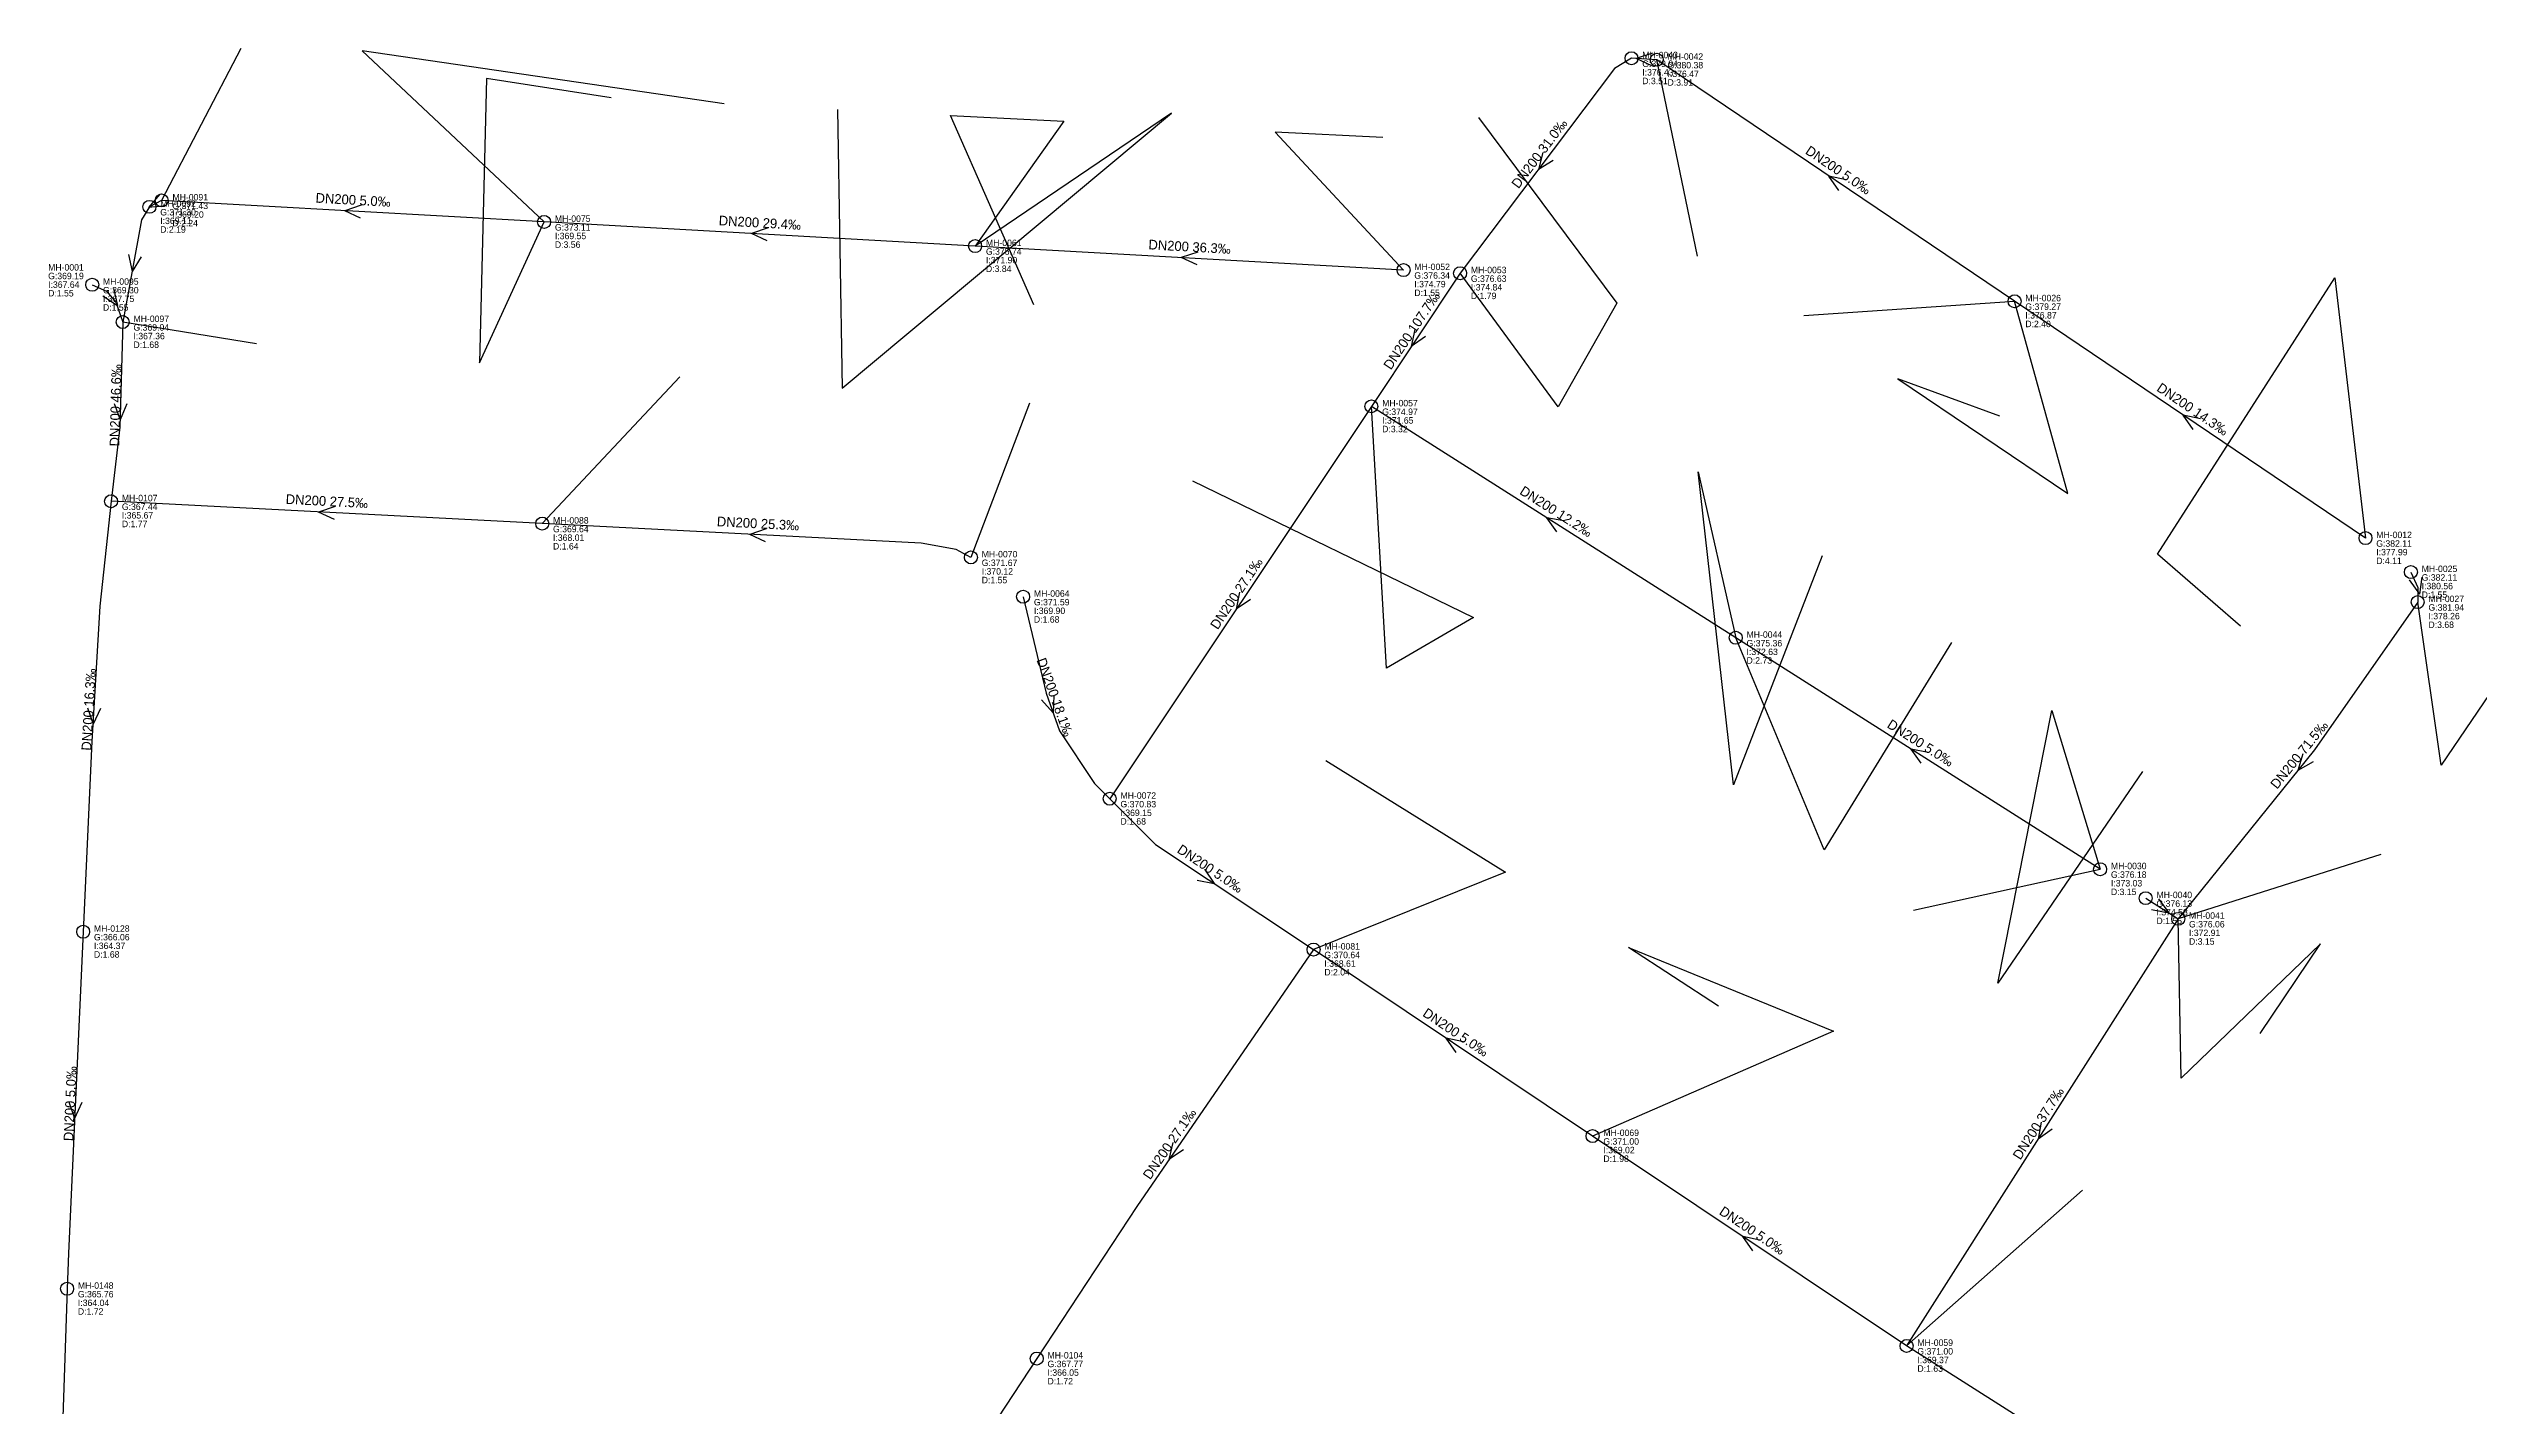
# Model space of a CAD drawing. Header units: metres. Extents: x 449900 to 451990, y 2566732 to 2570847.
# Drawn here: x 450771.7 to 451222.2, y 2570323.8 to 2570575.5 of the extents above; entities that cross this region are included whole.
import ezdxf
from ezdxf.enums import TextEntityAlignment as Align

# ---------------------------------------------------------------- set-up
doc = ezdxf.new("R2010")
doc.units = ezdxf.units.M
for name, color, linetype in [('SEW-LABEL', 2, 'Continuous'), ('SEW-MH', 7, 'Continuous'), ('SEW-MH-LABEL', 8, 'Continuous'), ('SEW-PIPE-DN200', 3, 'Continuous'), ('SEW-RIDER', 8, 'Continuous')]:
    doc.layers.add(name, color=color, linetype=linetype)

msp = doc.modelspace()

# ---------------------------------------------------------------- linework, layer by layer
at = {"layer": 'SEW-LABEL'}
for p, q in [((451068.95, 2570574.66), (451065.88, 2570573.64)), ((451068.81, 2570572.26), (451065.88, 2570573.64)), ((451048.63, 2570556.21), (451047.78, 2570553.1)), ((451050.55, 2570554.77), (451047.78, 2570553.1)), ((450792.33, 2570548.49), (450790.22, 2570546.04)), ((451103.44, 2570549.19), (451101.63, 2570551.86)), ((451104.79, 2570551.18), (451101.63, 2570551.86)), ((450793.43, 2570546.36), (450790.22, 2570546.04)), ((450829.68, 2570546.45), (450826.62, 2570545.42)), ((450829.54, 2570544.06), (450826.62, 2570545.42)), ((450905.05, 2570542.23), (450901.99, 2570541.2)), ((450904.91, 2570539.83), (450901.99, 2570541.2)), ((450786.55, 2570537.34), (450787.19, 2570534.18)), ((450788.91, 2570536.91), (450787.19, 2570534.18)), ((450984.67, 2570537.76), (450981.61, 2570536.73)), ((450984.54, 2570535.37), (450981.61, 2570536.73)), ((450781.79, 2570529.64), (450784.5, 2570527.88)), ((450783.75, 2570531.03), (450784.5, 2570527.88)), ((451024.89, 2570523.41), (451024.23, 2570520.25)), ((451026.89, 2570522.08), (451024.23, 2570520.25)), ((450783.86, 2570509.66), (450784.98, 2570506.63)), ((450786.26, 2570509.6), (450784.98, 2570506.63)), ((451169.1, 2570504.85), (451167.29, 2570507.52)), ((451170.45, 2570506.84), (451167.29, 2570507.52)), ((450824.81, 2570490.61), (450821.75, 2570489.57)), ((450824.69, 2570488.21), (450821.75, 2570489.57)), ((450904.7, 2570486.47), (450901.65, 2570485.43)), ((450904.58, 2570484.07), (450901.65, 2570485.43)), ((451051.22, 2570485.89), (451049.33, 2570488.51)), ((451052.51, 2570487.92), (451049.33, 2570488.51)), ((451209.17, 2570476.97), (451211.03, 2570474.32)), ((451211.51, 2570477.51), (451211.03, 2570474.32)), ((450992.42, 2570474.7), (450991.76, 2570471.54)), ((450994.42, 2570473.37), (450991.76, 2570471.54)), ((450778.94, 2570453.27), (450779.96, 2570450.21)), ((450781.33, 2570453.13), (450779.96, 2570450.21)), ((450955.73, 2570454.75), (450957.87, 2570452.34)), ((450957.98, 2570455.57), (450957.87, 2570452.34)), ((451118.74, 2570442.98), (451116.85, 2570445.61)), ((451120.03, 2570445.01), (451116.85, 2570445.61)), ((451189.47, 2570444.73), (451188.52, 2570441.64)), ((451191.34, 2570443.23), (451188.52, 2570441.64)), ((450985.9, 2570423.34), (450987.73, 2570420.68)), ((450984.57, 2570421.34), (450987.73, 2570420.68)), ((451162.71, 2570417.88), (451164.6, 2570415.26)), ((451161.42, 2570415.86), (451164.6, 2570415.26)), ((451032.56, 2570389.34), (451030.73, 2570392)), ((451033.89, 2570391.33), (451030.73, 2570392)), ((450775.48, 2570380.21), (450776.54, 2570377.16)), ((450777.88, 2570380.1), (450776.54, 2570377.16)), ((451140.98, 2570376.47), (451140.38, 2570373.29)), ((450980.04, 2570372.66), (450979.33, 2570369.51)), ((451143, 2570375.18), (451140.38, 2570373.29)), ((450982.02, 2570371.3), (450979.33, 2570369.51)), ((451087.5, 2570352.59), (451085.68, 2570355.26)), ((451088.84, 2570354.59), (451085.68, 2570355.26))]:
    msp.add_line(p, q, dxfattribs=at)
at = {"layer": 'SEW-MH'}
for centre in [(451065.04, 2570573.69), (451069.72, 2570573.41), (450792.68, 2570547.33), (450790.42, 2570546.15), (450863.55, 2570543.35), (450943.42, 2570538.87), (451022.8, 2570534.42), (451033.28, 2570533.84), (450779.81, 2570531.7), (451136.02, 2570528.64), (450785.46, 2570524.79), (451016.84, 2570509.16), (450783.31, 2570491.56), (450863.2, 2570487.42), (451201.05, 2570484.73), (450942.64, 2570481.16), (451209.46, 2570478.44), (450952.31, 2570473.86), (451210.72, 2570472.87), (451084.36, 2570466.25), (450968.35, 2570436.41), (451151.88, 2570423.35), (451160.32, 2570417.98), (450778.14, 2570411.75), (451166.35, 2570414.15), (451006.13, 2570408.45), (451057.83, 2570373.88), (450775.16, 2570345.56), (451116.02, 2570334.97), (450954.83, 2570332.63)]:
    msp.add_circle(centre, 1.2, dxfattribs=at)
at = {"layer": 'SEW-PIPE-DN200'}
for points in [[(451065.04, 2570573.69), (451061.89, 2570571.82), (451033.28, 2570533.84)], [(451069.72, 2570573.41), (451065.04, 2570573.69), (451065.04, 2570573.69)], [(451136.02, 2570528.64), (451069.72, 2570573.41), (451069.72, 2570573.41)], [(450790.42, 2570546.15), (450788.95, 2570543.74), (450785.46, 2570524.79), (450785.46, 2570524.79)], [(450792.68, 2570547.33), (450790.42, 2570546.15), (450790.42, 2570546.15)], [(450863.55, 2570543.35), (450792.68, 2570547.33)], [(450943.42, 2570538.87), (450863.55, 2570543.35)], [(451022.8, 2570534.42), (450943.42, 2570538.87)], [(450779.81, 2570531.7), (450782.47, 2570530.49), (450784.17, 2570528.49), (450785.46, 2570524.79)], [(451033.28, 2570533.84), (451016.84, 2570509.16)], [(451201.05, 2570484.73), (451136.02, 2570528.64)], [(450785.46, 2570524.79), (450784.95, 2570505.32), (450783.31, 2570491.56)], [(451016.84, 2570509.16), (450968.35, 2570436.41)], [(451084.36, 2570466.25), (451016.84, 2570509.16)], [(450783.31, 2570491.56), (450781.25, 2570472.11), (450779.77, 2570447.01), (450778.14, 2570411.75)], [(450863.2, 2570487.42), (450783.31, 2570491.56)], [(450942.64, 2570481.16), (450939.91, 2570482.59), (450933.43, 2570483.78), (450863.2, 2570487.42)], [(451209.46, 2570478.44), (451210.77, 2570475.58), (451210.72, 2570472.87), (451210.72, 2570472.87)], [(450952.31, 2570473.86), (450956.55, 2570456.01), (450959.07, 2570449), (450965.51, 2570439.24), (450968.35, 2570436.41)], [(451210.72, 2570472.87), (451191.61, 2570445.47), (451166.35, 2570414.15), (451166.35, 2570414.15)], [(451151.88, 2570423.35), (451084.36, 2570466.25)], [(450968.35, 2570436.41), (450976.83, 2570427.93), (451006.13, 2570408.45)], [(451160.32, 2570417.98), (451166.35, 2570414.15)], [(451166.35, 2570414.15), (451116.02, 2570334.97)], [(450778.14, 2570411.75), (450775.39, 2570352.15), (450775.16, 2570345.56)], [(451006.13, 2570408.45), (450973.36, 2570360.84), (450954.83, 2570332.63)], [(451057.83, 2570373.88), (451006.13, 2570408.45)], [(451116.02, 2570334.97), (451057.83, 2570373.88)], [(450775.16, 2570345.56), (450773.97, 2570310.74), (450773.79, 2570275.58)], [(450954.83, 2570332.63), (450905.43, 2570257.4)], [(451176.48, 2570297.29), (451168.7, 2570301.49), (451116.02, 2570334.97)]]:
    msp.add_lwpolyline(points, dxfattribs=at)
at = {"layer": 'SEW-RIDER'}
for points in [[(450807.33, 2570575.49), (450792.68, 2570547.33)], [(450896.92, 2570565.27), (450829.84, 2570575.07), (450863.55, 2570543.35)], [(451077.26, 2570537.01), (451069.72, 2570573.41)], [(450875.95, 2570566.35), (450852.87, 2570569.95), (450851.6, 2570517.25), (450863.55, 2570543.35)], [(450917.9, 2570564.19), (450918.76, 2570512.52), (450979.79, 2570563.51), (450943.42, 2570538.87)], [(450954.3, 2570527.99), (450938.87, 2570563.11), (450959.84, 2570562.04), (450943.42, 2570538.87)], [(451036.68, 2570562.73), (451062.34, 2570528.3), (451051.45, 2570509.09), (451033.28, 2570533.84)], [(451018.96, 2570558.99), (450998.99, 2570560.02), (451022.8, 2570534.42)], [(451177.88, 2570468.38), (451162.5, 2570481.78), (451195.36, 2570532.98), (451201.05, 2570484.73)], [(451096.99, 2570526.02), (451136.02, 2570528.64)], [(451133.29, 2570507.37), (451114.4, 2570514.27), (451145.92, 2570492.98), (451136.02, 2570528.64)], [(450810.23, 2570520.76), (450785.46, 2570524.79)], [(450888.71, 2570514.62), (450863.2, 2570487.42)], [(450953.48, 2570509.74), (450942.64, 2570481.16)], [(450983.72, 2570495.34), (451035.78, 2570470.03), (451019.64, 2570460.6), (451016.84, 2570509.16)], [(451100.38, 2570481.47), (451083.93, 2570438.98), (451077.41, 2570497.01), (451084.36, 2570466.25)], [(451226.3, 2570459.22), (451215.1, 2570442.64), (451210.72, 2570472.87)], [(451124.33, 2570465.37), (451100.74, 2570426.95), (451084.36, 2570466.25)], [(451159.7, 2570441.44), (451132.91, 2570402.22), (451142.91, 2570452.78), (451151.88, 2570423.35)], [(451008.42, 2570443.51), (451041.7, 2570422.78), (451006.13, 2570408.45)], [(451203.91, 2570426.06), (451166.35, 2570414.15)], [(451117.32, 2570415.76), (451151.88, 2570423.35)], [(451181.53, 2570392.91), (451192.72, 2570409.49), (451166.88, 2570384.63), (451166.35, 2570414.15)], [(451081.16, 2570397.95), (451064.51, 2570408.86), (451102.46, 2570393.31), (451057.83, 2570373.88)], [(451148.63, 2570363.85), (451116.02, 2570334.97)]]:
    msp.add_lwpolyline(points, dxfattribs=at)

# ---------------------------------------------------------------- texts
at = {"layer": 'SEW-LABEL'}
for s, rotation, p in [('DN200 31.0‰', 53.0164, (451048.69, 2570555.49)), ('DN200 5.0‰', 325.9691, (451102.87, 2570552.22)), ('DN200 5.0‰', 356.7909, (450828.11, 2570546.54)), ('DN200 29.4‰', 356.7909, (450903.48, 2570542.31)), ('DN200 36.3‰', 356.7909, (450983.11, 2570537.85)), ('DN200 107.7‰', 56.3182, (451025.06, 2570522.7)), ('DN200 46.6‰', 88.5019, (450785.02, 2570509.33)), ('DN200 14.3‰', 325.9691, (451168.53, 2570507.88)), ('DN200 12.2‰', 327.5652, (451050.6, 2570488.91)), ('DN200 27.5‰', 357.034, (450823.25, 2570490.69)), ('DN200 25.3‰', 357.034, (450903.14, 2570486.55)), ('DN200 27.1‰', 56.3182, (450992.59, 2570473.98)), ('DN200 18.1‰', -70.1946, (450957.36, 2570454.95)), ('DN200 16.3‰', 86.6294, (450780.05, 2570452.9)), ('DN200 5.0‰', 327.5652, (451118.12, 2570446)), ('DN200 71.5‰', 51.1201, (451189.46, 2570444.01)), ('DN200 5.0‰', -33.6158, (450986.48, 2570422.71)), ('DN200 5.0‰', 326.2297, (451031.98, 2570392.37)), ('DN200 5.0‰', 87.3541, (450776.61, 2570379.85)), ('DN200 37.7‰', 57.556, (451141.19, 2570375.76)), ('DN200 27.1‰', 55.4718, (450980.18, 2570371.94)), ('DN200 5.0‰', 326.2297, (451086.92, 2570355.62))]:
    msp.add_text(s, height=1.8, rotation=rotation, dxfattribs=at).set_placement(p, align=Align.CENTER)
at = {"layer": 'SEW-MH-LABEL'}
for s, p in [('MH-0043', (451067.04, 2570573.69)), ('MH-0042', (451071.72, 2570573.41)), ('G:379.94', (451067.04, 2570572.09)), ('D:3.51', (451067.04, 2570568.89)), ('I:376.43', (451067.04, 2570570.49)), ('G:380.38', (451071.72, 2570571.81)), ('I:376.47', (451071.72, 2570570.21)), ('D:3.91', (451071.72, 2570568.61)), ('MH-0091', (450794.68, 2570547.33)), ('G:371.30', (450792.42, 2570544.55)), ('MH-0092', (450792.42, 2570546.15)), ('I:369.11', (450792.42, 2570542.95)), ('G:371.43', (450794.68, 2570545.73)), ('D:2.24', (450794.68, 2570542.53)), ('I:369.20', (450794.68, 2570544.13)), ('MH-0075', (450865.55, 2570543.35)), ('D:2.19', (450792.42, 2570541.35)), ('G:373.11', (450865.55, 2570541.75)), ('D:3.56', (450865.55, 2570538.55)), ('I:369.55', (450865.55, 2570540.15)), ('MH-0061', (450945.42, 2570538.87)), ('MH-0001', (450771.65, 2570534.33)), ('G:375.74', (450945.42, 2570537.27)), ('D:3.84', (450945.42, 2570534.07)), ('I:371.90', (450945.42, 2570535.67)), ('G:376.34', (451024.8, 2570532.82)), ('MH-0052', (451024.8, 2570534.42)), ('MH-0053', (451035.28, 2570533.84)), ('G:369.19', (450771.65, 2570532.73)), ('D:1.55', (450771.65, 2570529.53)), ('I:367.64', (450771.65, 2570531.13)), ('G:369.30', (450781.81, 2570530.1)), ('MH-0095', (450781.81, 2570531.7)), ('I:367.75', (450781.81, 2570528.5)), ('D:1.55', (451024.8, 2570529.62)), ('I:374.79', (451024.8, 2570531.22)), ('G:376.63', (451035.28, 2570532.24)), ('D:1.79', (451035.28, 2570529.04)), ('I:374.84', (451035.28, 2570530.64)), ('MH-0026', (451138.02, 2570528.64)), ('D:1.55', (450781.81, 2570526.9)), ('MH-0097', (450787.46, 2570524.79)), ('G:379.27', (451138.02, 2570527.04)), ('D:2.40', (451138.02, 2570523.84)), ('I:376.87', (451138.02, 2570525.44)), ('G:369.04', (450787.46, 2570523.19)), ('D:1.68', (450787.46, 2570519.99)), ('I:367.36', (450787.46, 2570521.59)), ('G:374.97', (451018.84, 2570507.56)), ('MH-0057', (451018.84, 2570509.16)), ('I:371.65', (451018.84, 2570505.96)), ('D:3.32', (451018.84, 2570504.36)), ('G:367.44', (450785.31, 2570489.96)), ('MH-0107', (450785.31, 2570491.56)), ('I:365.67', (450785.31, 2570488.36)), ('D:1.77', (450785.31, 2570486.76)), ('G:369.64', (450865.2, 2570485.82)), ('MH-0088', (450865.2, 2570487.42)), ('I:368.01', (450865.2, 2570484.22)), ('MH-0012', (451203.05, 2570484.73)), ('D:1.64', (450865.2, 2570482.62)), ('G:371.67', (450944.64, 2570479.56)), ('MH-0070', (450944.64, 2570481.16)), ('G:382.11', (451203.05, 2570483.13)), ('D:4.11', (451203.05, 2570479.93)), ('I:377.99', (451203.05, 2570481.53)), ('D:1.55', (450944.64, 2570476.36)), ('I:370.12', (450944.64, 2570477.96)), ('G:382.11', (451211.46, 2570476.84)), ('MH-0025', (451211.46, 2570478.44)), ('I:380.56', (451211.46, 2570475.24)), ('G:371.59', (450954.31, 2570472.26)), ('MH-0064', (450954.31, 2570473.86)), ('I:369.90', (450954.31, 2570470.66)), ('D:1.55', (451211.46, 2570473.64)), ('G:381.94', (451212.72, 2570471.27)), ('MH-0027', (451212.72, 2570472.87)), ('D:1.68', (450954.31, 2570469.06)), ('MH-0044', (451086.36, 2570466.25)), ('D:3.68', (451212.72, 2570468.07)), ('I:378.26', (451212.72, 2570469.67)), ('G:375.36', (451086.36, 2570464.65)), ('D:2.73', (451086.36, 2570461.45)), ('I:372.63', (451086.36, 2570463.05)), ('G:370.83', (450970.35, 2570434.81)), ('MH-0072', (450970.35, 2570436.41)), ('D:1.68', (450970.35, 2570431.61)), ('I:369.15', (450970.35, 2570433.21)), ('G:376.18', (451153.88, 2570421.75)), ('MH-0030', (451153.88, 2570423.35)), ('D:3.15', (451153.88, 2570418.55)), ('I:373.03', (451153.88, 2570420.15)), ('G:376.13', (451162.32, 2570416.38)), ('MH-0040', (451162.32, 2570417.98)), ('MH-0128', (450780.14, 2570411.75)), ('D:1.55', (451162.32, 2570413.18)), ('I:374.58', (451162.32, 2570414.78)), ('G:376.06', (451168.35, 2570412.55)), ('MH-0041', (451168.35, 2570414.15)), ('G:366.06', (450780.14, 2570410.15)), ('D:1.68', (450780.14, 2570406.95)), ('I:364.37', (450780.14, 2570408.55)), ('G:370.64', (451008.13, 2570406.85)), ('MH-0081', (451008.13, 2570408.45)), ('D:3.15', (451168.35, 2570409.35)), ('I:372.91', (451168.35, 2570410.95)), ('D:2.04', (451008.13, 2570403.65)), ('I:368.61', (451008.13, 2570405.25)), ('G:371.00', (451059.83, 2570372.28)), ('MH-0069', (451059.83, 2570373.88)), ('I:369.02', (451059.83, 2570370.68)), ('D:1.98', (451059.83, 2570369.08)), ('G:365.76', (450777.16, 2570343.96)), ('MH-0148', (450777.16, 2570345.56)), ('D:1.72', (450777.16, 2570340.76)), ('I:364.04', (450777.16, 2570342.36)), ('MH-0059', (451118.02, 2570334.97)), ('G:367.77', (450956.83, 2570331.03)), ('MH-0104', (450956.83, 2570332.63)), ('G:371.00', (451118.02, 2570333.37)), ('D:1.63', (451118.02, 2570330.17)), ('I:369.37', (451118.02, 2570331.77)), ('D:1.72', (450956.83, 2570327.83)), ('I:366.05', (450956.83, 2570329.43))]:
    msp.add_text(s, height=1.2, dxfattribs=at).set_placement(p)

doc.saveas('drawing.dxf')
